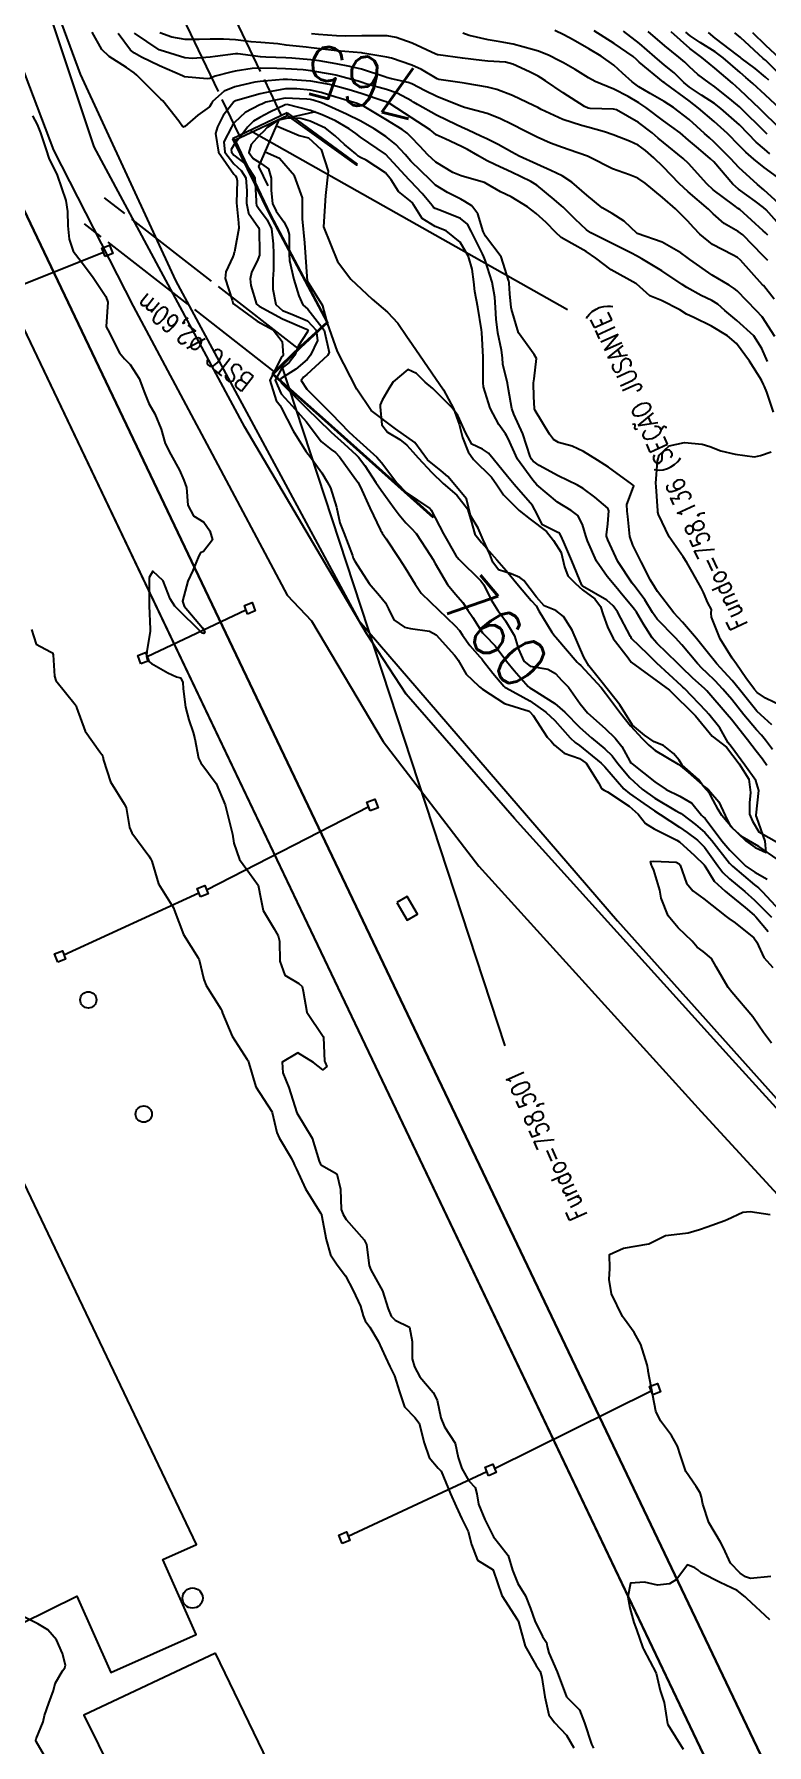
# Model space of a CAD drawing. Header units: metres. Extents: x 318500 to 325275, y 7408834 to 7428799.
# Drawn here: x 321789.5 to 321847.6, y 7423087.2 to 7423222.7 of the extents above; entities that cross this region are included whole.
import ezdxf
from ezdxf.enums import TextEntityAlignment as Align

# ---------------------------------------------------------------- set-up
doc = ezdxf.new("R2010")
doc.units = ezdxf.units.M
doc.header["$MEASUREMENT"] = 0
doc.linetypes.add('CONTINUO', pattern=[0])
doc.linetypes.add('TRACEJADO', pattern=[8.7, 8, -0.7])
for name, color, linetype in [('Armário', 45, 'Continuous'), ('BUEIRO', 151, 'Continuous'), ('Cotas', 45, 'Continuous'), ('Curvas de Nivel 1m', 11, 'Continuous'), ('Curvas de Nivel 5m', 15, 'Continuous'), ('Divisas', 45, 'Continuous'), ('Edificações', 30, 'Continuous'), ('Hidrografia', 140, 'Continuous'), ('Linha Férrea', 20, 'Continuous'), ('Pontes_Viadutos_Tubos', 190, 'Continuous'), ('Postes', 20, 'Continuous'), ('Pórticos', 45, 'Continuous'), ('TEXTO', 45, 'Continuous'), ('Vias Primárias', 230, 'Continuous'), ('Vias Secundárias', 230, 'Continuous')]:
    doc.layers.add(name, color=color, linetype=linetype)
doc.styles.add('ROMANS', font='romans', dxfattribs={"height": 0.2})
doc.styles.add('Style-STANDARD', font='STANDARD.shx')

msp = doc.modelspace()

# ---------------------------------------------------------------- linework, layer by layer
at = {"layer": 'Armário'}
msp.add_lwpolyline([(321818.26, 7423153.94), (321819.07, 7423152.55), (321819.89, 7423153.03), (321819.07, 7423154.42)], close=True, dxfattribs=at)
at = {"layer": 'BUEIRO', "linetype": 'TRACEJADO', "flags": 128}
for points in [[(321781.39, 7423274.04), (321809.1, 7423216.29)], [(321778.05, 7423272.46), (321805.76, 7423214.7)], [(321810.43, 7423197.82), (321795.09, 7423209.77)], [(321808.55, 7423195.99), (321793.5, 7423207.71)]]:
    msp.add_lwpolyline(points, dxfattribs=at)
at = {"layer": 'BUEIRO', "linetype": 'CONTINUO'}
for points in [[(321809.57, 7423216.51, 762.24), (321805.24, 7423214.45, 762.62)], [(321805.24, 7423214.45, 762.62), (321805.45, 7423214.37, 758.25), (321809.57, 7423216.29, 758.14), (321809.57, 7423216.51, 762.24)], [(321809.57, 7423216.51, 762.24), (321815.1, 7423212.44, 760.05)], [(321809.57, 7423216.29, 758.14), (321815.06, 7423212.35, 758.41), (321815.1, 7423212.44, 760.05)], [(321805.24, 7423214.45, 762.62), (321808.17, 7423208.44, 760.46)], [(321808.26, 7423208.43, 758.04), (321805.45, 7423214.37, 758.25)], [(321808.17, 7423208.44, 760.46), (321812.7, 7423199.92, 760.12)], [(321812.78, 7423199.89, 757.35), (321808.26, 7423208.43, 758.04), (321808.17, 7423208.44, 760.46)], [(321812.7, 7423199.92, 760.12), (321810.6, 7423197.98, 761.88), (321808.36, 7423195.81, 761.86)], [(321810.64, 7423197.92, 759.57), (321812.78, 7423199.89, 757.35), (321812.7, 7423199.92, 760.12)], [(321808.36, 7423195.81, 761.86), (321808.47, 7423195.79, 759.12), (321810.64, 7423197.92, 759.57), (321810.6, 7423197.98, 761.88)], [(321808.36, 7423195.81, 761.86), (321812.52, 7423192.13, 760.77), (321821.09, 7423184.45, 758.86)], [(321812.59, 7423192.16, 758.43), (321808.47, 7423195.79, 759.12)], [(321821.09, 7423184.45, 758.86), (321821.12, 7423184.52, 758.42), (321812.59, 7423192.16, 758.43), (321812.52, 7423192.13, 760.77)]]:
    msp.add_polyline3d(points, dxfattribs=at)
at = {"layer": 'Curvas de Nivel 1m', "flags": 128}
for points, elevation in [([(321847.61, 7423196.8), (321847.16, 7423197.84), (321846.53, 7423198.82), (321845.19, 7423200.05), (321844.23, 7423200.84), (321843.68, 7423201.33), (321843.21, 7423201.62), (321842.36, 7423202.02), (321841.22, 7423202.66), (321840.86, 7423202.89), (321839.24, 7423203.99), (321837.67, 7423204.93), (321837.25, 7423205.16), (321836.84, 7423205.37), (321835.27, 7423206.16), (321833.63, 7423206.99), (321833.28, 7423207.22), (321832.37, 7423208.08), (321831.42, 7423209.02), (321831.3, 7423209.14), (321830.71, 7423209.63), (321829.33, 7423210.76), (321828.86, 7423211.05), (321827.34, 7423211.79), (321826.06, 7423212.38), (321825.35, 7423212.72), (321824.66, 7423213.11), (321823.84, 7423213.6), (321823.37, 7423213.84), (321822.08, 7423214.43), (321821.38, 7423214.75), (321821.16, 7423214.93), (321820.88, 7423215.16), (321819.39, 7423216.13), (321817.72, 7423217.21), (321817.52, 7423217.32), (321817.41, 7423217.36), (321817.21, 7423217.42), (321815.42, 7423218.02), (321814.48, 7423218.31), (321813.42, 7423218.62), (321812.91, 7423218.75), (321811.43, 7423219), (321809.58, 7423219.15), (321809.43, 7423219.15), (321809.25, 7423219.13), (321807.43, 7423218.99), (321806.99, 7423218.92), (321805.42, 7423218.56), (321804.58, 7423218.22), (321803.65, 7423217.39), (321803.56, 7423217.24), (321803.4, 7423216.98), (321802.48, 7423216.32), (321801.45, 7423215.42), (321801.41, 7423215.38), (321801.38, 7423215.37), (321801.28, 7423215.42), (321800.97, 7423215.85), (321799.7, 7423217.45), (321799.55, 7423217.58), (321799.41, 7423217.71), (321797.66, 7423219.47), (321797.43, 7423219.66), (321796.83, 7423220.08), (321795.45, 7423220.95), (321794.89, 7423221.51), (321794.12, 7423222.88)], 763), ([(321848.2, 7423198.79), (321847.19, 7423200.33), (321846.74, 7423200.81), (321845.22, 7423202.39), (321844.98, 7423202.59), (321844.59, 7423202.84), (321843.23, 7423203.65), (321841.47, 7423204.89), (321841.25, 7423205.05), (321840.74, 7423205.41), (321839.27, 7423206.25), (321837.28, 7423206.94), (321836.25, 7423207.92), (321835.3, 7423208.51), (321834.53, 7423208.98), (321833.31, 7423209.98), (321832.11, 7423211.01), (321831.34, 7423211.5), (321830.45, 7423211.93), (321829.35, 7423212.44), (321827.94, 7423213.06), (321827.36, 7423213.37), (321826.28, 7423214), (321825.37, 7423214.43), (321824.91, 7423214.64), (321823.91, 7423215.12), (321823.38, 7423215.36), (321822.98, 7423215.54), (321821.4, 7423216.32), (321819.88, 7423217.17), (321819.58, 7423217.35), (321819.41, 7423217.45), (321818.27, 7423218.05), (321817.42, 7423218.34), (321815.87, 7423218.78), (321815.43, 7423218.93), (321815.19, 7423219), (321814.3, 7423219.25), (321813.43, 7423219.48), (321813.16, 7423219.54), (321811.44, 7423219.83), (321810.83, 7423219.9), (321809.44, 7423219.99), (321808.75, 7423220.01), (321807.44, 7423220.03), (321806.78, 7423220.01), (321805.44, 7423219.8), (321805.09, 7423219.72), (321803.86, 7423219.39), (321803.54, 7423219.28), (321803.43, 7423219.23), (321803.22, 7423219.18), (321801.43, 7423219.35), (321801.38, 7423219.37), (321801.28, 7423219.42), (321799.44, 7423220.21), (321798.01, 7423220.9), (321797.46, 7423221.22), (321797.16, 7423221.47), (321796.18, 7423222.78)], 764), ([(321847.64, 7423204.8), (321847.26, 7423205.19), (321845.67, 7423206.83), (321845.28, 7423207.11), (321844.18, 7423207.73), (321843.3, 7423208.49), (321843.13, 7423208.69), (321842.95, 7423208.87), (321841.32, 7423210.24), (321840.62, 7423210.9), (321839.35, 7423212.22), (321838.6, 7423212.92), (321837.94, 7423213.51), (321837.37, 7423213.94), (321836.68, 7423214.26), (321835.38, 7423214.75), (321834.7, 7423214.98), (321833.39, 7423215.36), (321832.89, 7423215.5), (321831.39, 7423215.98), (321829.68, 7423216.77), (321829.41, 7423216.91), (321829.14, 7423217.05), (321827.42, 7423217.87), (321826.18, 7423218.34), (321825.43, 7423218.54), (321823.74, 7423218.82), (321823.44, 7423218.87), (321821.58, 7423219.15), (321821.44, 7423219.2), (321820.2, 7423219.93), (321819.45, 7423220.26), (321817.83, 7423220.83), (321817.46, 7423220.92), (321815.56, 7423221.23), (321815.46, 7423221.24), (321813.46, 7423221.42), (321813.28, 7423221.44), (321811.47, 7423221.65), (321811.07, 7423221.69), (321809.47, 7423221.87), (321808.82, 7423221.97), (321807.47, 7423222.08), (321806.71, 7423222.11), (321805.47, 7423222.27), (321804.52, 7423222.34), (321803.47, 7423222.32), (321802.58, 7423222.3), (321801.47, 7423222.31), (321800.43, 7423222.48), (321799.48, 7423222.84)], 766), ([(321847.64, 7423206.8), (321847.46, 7423206.99), (321847.28, 7423207.16), (321845.42, 7423208.83), (321845.3, 7423208.92), (321844.96, 7423209.18), (321843.32, 7423210.41), (321842.81, 7423210.87), (321841.35, 7423212.49), (321840.94, 7423212.89), (321839.37, 7423214.14), (321838.96, 7423214.5), (321838.49, 7423214.92), (321837.39, 7423215.74), (321835.65, 7423216.73), (321835.41, 7423216.79), (321833.57, 7423216.83), (321833.41, 7423216.86), (321833.12, 7423216.99), (321831.43, 7423218.09), (321830.03, 7423219.04), (321829.66, 7423219.27), (321829.44, 7423219.39), (321828.75, 7423219.75), (321827.45, 7423220.35), (321826.87, 7423220.5), (321825.46, 7423220.6), (321824.99, 7423220.64), (321823.46, 7423220.83), (321821.53, 7423221.08), (321821.46, 7423221.1), (321821.42, 7423221.11), (321821.34, 7423221.15), (321819.47, 7423222.01), (321818.21, 7423222.47), (321817.48, 7423222.6), (321816.1, 7423222.6), (321815.48, 7423222.59), (321814.15, 7423222.58), (321813.48, 7423222.6), (321812.05, 7423222.71), (321811.48, 7423222.75)], 767), ([(321848.36, 7423207.86), (321847.51, 7423208.81), (321847.3, 7423209.01), (321846.63, 7423209.5), (321845.32, 7423210.44), (321844.86, 7423210.84), (321843.36, 7423212.61), (321843.1, 7423212.86), (321842.15, 7423213.66), (321841.37, 7423214.34), (321840.69, 7423214.9), (321839.39, 7423215.87), (321837.97, 7423216.93), (321837.42, 7423217.3), (321836.58, 7423217.79), (321835.43, 7423218.37), (321833.97, 7423218.98), (321833.44, 7423219.26), (321832.38, 7423219.94), (321831.45, 7423220.45), (321831.08, 7423220.65), (321830.31, 7423221.04), (321829.47, 7423221.38), (321829.01, 7423221.51), (321827.47, 7423221.93), (321826.43, 7423222.13), (321825.48, 7423222.27), (321823.97, 7423222.63), (321823.48, 7423222.8)], 768), ([(321849.1, 7423208.78), (321847.32, 7423210.39), (321846.83, 7423210.82), (321845.35, 7423212.18), (321844.71, 7423212.85), (321843.37, 7423214.19), (321843.02, 7423214.51), (321842.63, 7423214.87), (321841.4, 7423215.97), (321840.17, 7423216.91), (321839.42, 7423217.39), (321838.33, 7423218.03), (321837.43, 7423218.56), (321836.89, 7423218.95), (321836.13, 7423219.65), (321835.45, 7423220.26), (321834.43, 7423220.98), (321833.47, 7423221.56), (321832.21, 7423222.28), (321831.48, 7423222.68), (321830.76, 7423223.03)], 769), ([(321847.81, 7423213.25), (321847.37, 7423213.61), (321846.72, 7423214.17), (321846.09, 7423214.83), (321845.39, 7423215.54), (321843.92, 7423216.85), (321843.42, 7423217.24), (321842.4, 7423217.9), (321841.43, 7423218.54), (321841, 7423218.9), (321840.21, 7423219.67), (321839.45, 7423220.28), (321838.68, 7423220.93), (321837.48, 7423221.98), (321836.2, 7423222.96)], 771), ([(321847.59, 7423214.81), (321847.38, 7423215.01), (321845.54, 7423216.84), (321845.41, 7423216.96), (321844.79, 7423217.47), (321843.44, 7423218.55), (321842.99, 7423218.87), (321842.09, 7423219.53), (321841.45, 7423220.15), (321841.08, 7423220.52), (321840.59, 7423220.9), (321839.47, 7423221.8), (321838.16, 7423222.93)], 772), ([(321849.09, 7423214.78), (321847.4, 7423216.42), (321847, 7423216.82), (321845.43, 7423218.33), (321844.85, 7423218.85), (321843.45, 7423220.03), (321843, 7423220.41), (321842.42, 7423220.88), (321841.47, 7423221.6), (321839.99, 7423222.91)], 773), ([(321848.64, 7423216.79), (321847.43, 7423217.92), (321846.46, 7423218.82), (321845.91, 7423219.3), (321845.45, 7423219.69), (321844.1, 7423220.85), (321843.47, 7423221.33), (321842.28, 7423222.07), (321841.49, 7423222.59), (321841.15, 7423222.9)], 774), ([(321848.39, 7423219.74), (321847.46, 7423220.66), (321847.38, 7423220.73), (321847.28, 7423220.81), (321845.48, 7423222.47), (321845.03, 7423222.84)], 776), ([(321848.6, 7423220.79), (321847.48, 7423221.83), (321846.45, 7423222.83)], 777), ([(321848.1, 7423192.79), (321847.56, 7423194.36), (321847.39, 7423194.81), (321847.31, 7423194.99), (321847.13, 7423195.32), (321846.19, 7423196.82), (321845.16, 7423198.22), (321844.46, 7423198.84), (321843.18, 7423199.59), (321841.79, 7423200.28), (321841.2, 7423200.56), (321840.67, 7423200.9), (321839.21, 7423201.63), (321838.29, 7423202.01), (321837.25, 7423202.94), (321837.22, 7423202.96), (321837.18, 7423202.99), (321835.24, 7423204.06), (321834.01, 7423204.98), (321833.26, 7423205.51), (321832.12, 7423206.15), (321831.27, 7423206.63), (321830.85, 7423207.03), (321830.07, 7423207.82), (321829.29, 7423208.52), (321828.61, 7423209.06), (321827.31, 7423209.84), (321826.46, 7423210.23), (321825.33, 7423210.9), (321825.19, 7423210.97), (321824.73, 7423211.11), (321823.34, 7423211.51), (321822.69, 7423211.78), (321821.35, 7423212.59), (321820.71, 7423213.16), (321820.06, 7423213.86), (321819.37, 7423214.6), (321819.08, 7423214.89), (321818.68, 7423215.19), (321817.39, 7423215.97), (321815.65, 7423216.99), (321815.41, 7423217.11), (321815.1, 7423217.23), (321813.78, 7423217.62), (321813.41, 7423217.74), (321812.25, 7423218.11), (321811.42, 7423218.28), (321810.33, 7423218.39), (321809.42, 7423218.39), (321808.29, 7423218.2), (321807.42, 7423218), (321805.48, 7423217.44), (321805.41, 7423217.42), (321805.38, 7423217.4), (321805.34, 7423217.37), (321804.48, 7423216.29), (321804.03, 7423215.38), (321803.89, 7423214.87), (321804.11, 7423213.38), (321805.33, 7423211.65), (321805.48, 7423211.51), (321805.56, 7423211.37), (321805.59, 7423211.1), (321805.56, 7423209.37), (321805.71, 7423207.79), (321805.73, 7423207.36), (321805.38, 7423205.49), (321805.34, 7423205.37), (321805.33, 7423205.29), (321805.25, 7423205.1), (321804.7, 7423203.91), (321804.66, 7423203.38), (321805.2, 7423201.66), (321805.27, 7423201.44), (321805.32, 7423201.37), (321807.18, 7423199.99), (321808.46, 7423199.32), (321809.16, 7423198.39), (321809.24, 7423197.31), (321809.21, 7423197.24), (321809.14, 7423197.19), (321808.19, 7423195.32), (321808.7, 7423193.71), (321809.02, 7423193.31), (321809.09, 7423193.16), (321810.04, 7423191.3), (321811.04, 7423189.7), (321811.22, 7423189.46), (321811.35, 7423189.29), (321812.32, 7423187.97), (321812.74, 7423187.26), (321813, 7423186.79), (321813.46, 7423185.25), (321813.73, 7423184.01), (321814.06, 7423183.24), (321814.74, 7423181.43), (321814.79, 7423181.23), (321814.93, 7423180.97), (321816.05, 7423179.22), (321816.89, 7423178.25), (321817.36, 7423177.68), (321817.6, 7423177.2), (321818.01, 7423176.33), (321818.86, 7423175.75), (321819.33, 7423175.64), (321820.85, 7423175.44), (321821.37, 7423175.14), (321822.83, 7423173.53), (321823.01, 7423173.31), (321823.12, 7423173.13), (321823.74, 7423172.04), (321824.71, 7423171.1), (321824.8, 7423171.04), (321825.05, 7423170.84), (321826.78, 7423169.72), (321828.73, 7423169.1), (321828.77, 7423169.08), (321828.8, 7423169.05), (321829.04, 7423168.77), (321830.16, 7423167.03), (321830.45, 7423166.74), (321830.73, 7423166.41), (321831.5, 7423165.78), (321832.72, 7423165.34), (321833.25, 7423164.98), (321834.24, 7423163.43), (321834.47, 7423162.97), (321834.69, 7423162.85), (321834.93, 7423162.72), (321836.67, 7423161.58), (321837.37, 7423160.93), (321837.95, 7423160.21), (321838.65, 7423159.77), (321840.44, 7423158.89), (321840.64, 7423158.75), (321841.84, 7423157.66), (321842.61, 7423156.92), (321842.65, 7423156.86), (321843.38, 7423155.63), (321844.25, 7423154.84), (321844.59, 7423154.58), (321845.84, 7423153.55), (321846.56, 7423152.93), (321846.68, 7423152.81), (321847.67, 7423151.66)], 762), ([(321847.97, 7423168.01), (321847.1, 7423168.81), (321846.77, 7423169.11), (321845.4, 7423170.82), (321844.81, 7423171.54), (321844.19, 7423172.21), (321843.6, 7423172.85), (321842.83, 7423173.81), (321841.99, 7423174.87), (321840.87, 7423176.14), (321840.2, 7423176.9), (321838.9, 7423178.58), (321838.77, 7423178.78), (321838.68, 7423178.91), (321838.34, 7423179.49), (321837.62, 7423180.93), (321836.95, 7423182.24), (321836.72, 7423182.94), (321836.56, 7423184.53), (321836.51, 7423184.95), (321836.48, 7423185.46), (321837.01, 7423186.88), (321837.03, 7423186.92), (321837.03, 7423186.94), (321837.01, 7423186.97), (321836.87, 7423187.08), (321835.03, 7423188.43), (321834.15, 7423188.98), (321833.05, 7423189.66), (321832.14, 7423190.09), (321831.05, 7423190.39), (321830.65, 7423190.62), (321830.34, 7423191.03), (321829.22, 7423192.92), (321829.16, 7423193.05), (321829.1, 7423194.02), (321829.07, 7423195.05), (321829.07, 7423195.1), (321829.12, 7423195.43), (321829.31, 7423197.05), (321829.14, 7423197.35), (321827.9, 7423199.06), (321827.33, 7423200.94), (321827.31, 7423201.07), (321827.21, 7423202.15), (321827.16, 7423203.01), (321827.15, 7423203.07), (321827.13, 7423203.16), (321826.51, 7423205.08), (321825.27, 7423206.73), (321825.1, 7423207.1), (321824.68, 7423208.49), (321824.19, 7423209.12), (321823.65, 7423209.47), (321823.31, 7423209.66), (321822.27, 7423210.19), (321821.32, 7423210.77), (321821.12, 7423210.95), (321820.92, 7423211.16), (321819.35, 7423212.68), (321818.9, 7423213.19), (321818.16, 7423213.99), (321817.37, 7423214.61), (321816.45, 7423215.22), (321815.39, 7423215.84), (321814.26, 7423216.38), (321813.4, 7423216.78), (321812.27, 7423217.28), (321811.63, 7423217.51), (321811.41, 7423217.56), (321811.11, 7423217.59), (321809.41, 7423217.66), (321807.88, 7423217.33), (321807.56, 7423217.19), (321807.41, 7423217.12), (321806.23, 7423216.52), (321805.39, 7423215.72), (321805.24, 7423215.52), (321805.15, 7423215.37), (321804.55, 7423214.19), (321804.63, 7423213.38), (321805.34, 7423212.45), (321805.91, 7423211.94), (321806.28, 7423211.36), (321806.36, 7423210.31), (321806.34, 7423209.35), (321806.5, 7423208.56), (321807.28, 7423207.41), (321807.31, 7423207.37), (321807.33, 7423207.34), (321807.34, 7423207.28), (321807.38, 7423205.34), (321807.37, 7423205.21), (321807.24, 7423204.89), (321806.73, 7423203.85), (321806.62, 7423203.35), (321806.69, 7423202.82), (321807.14, 7423201.34), (321807.2, 7423201.28), (321807.35, 7423201.19), (321809.18, 7423200.17), (321811.09, 7423199.37), (321811.17, 7423199.34), (321811.21, 7423199.29), (321811.22, 7423199.24), (321811.17, 7423199.14), (321810.43, 7423198.02), (321810.16, 7423197.3), (321809.72, 7423196.72), (321809.13, 7423196.26), (321808.61, 7423195.32), (321809.1, 7423194.23), (321809.95, 7423193.3), (321811.07, 7423192.04), (321811.66, 7423191.28), (321812.25, 7423190.47), (321813.05, 7423189.84), (321813.38, 7423189.59), (321813.7, 7423189.25), (321815.01, 7423187.46), (321815.16, 7423187.23), (321815.35, 7423186.89), (321816.11, 7423185.22), (321816.96, 7423183.44), (321817.05, 7423183.29), (321817.1, 7423183.21), (321817.41, 7423182.75), (321818.44, 7423181.19), (321818.92, 7423180.46), (321819.7, 7423179.17), (321820.18, 7423178.45), (321820.89, 7423177.75), (321821.54, 7423177.14), (321822.86, 7423175.87), (321823.21, 7423175.48), (321823.45, 7423175.12), (321824.03, 7423174.3), (321824.82, 7423173.41), (321824.98, 7423173.25), (321825.1, 7423173.1), (321825.85, 7423172.12), (321826.72, 7423171.07), (321826.8, 7423171.01), (321826.92, 7423170.95), (321828.78, 7423169.93), (321830.05, 7423169.03), (321830.76, 7423168.36), (321831.98, 7423167), (321832.37, 7423166.63), (321832.73, 7423166.38), (321834.45, 7423164.97), (321834.72, 7423164.68), (321836.24, 7423162.95), (321836.68, 7423162.58), (321837.81, 7423161.79), (321838.66, 7423161.2), (321839.11, 7423160.91), (321840.65, 7423159.9), (321841.25, 7423159.48), (321842.08, 7423158.87), (321842.63, 7423158.33), (321843.68, 7423156.84), (321844.08, 7423156.31), (321844.6, 7423155.82), (321845.81, 7423154.82), (321846.58, 7423154.12), (321847.94, 7423152.79)], 761), ([(321789.39, 7423216.26), (321789.76, 7423215.57), (321790.03, 7423214.91), (321790.46, 7423213.56), (321790.68, 7423212.9), (321791.33, 7423211.55), (321792.02, 7423209.54), (321792.16, 7423208.67), (321792.19, 7423207.54), (321792.3, 7423206.5), (321792.61, 7423205.54), (321793.24, 7423204.71), (321794.13, 7423203.52), (321795.2, 7423201.96), (321795.35, 7423201.5), (321795.23, 7423199.56), (321795.24, 7423199.5), (321795.36, 7423199.31), (321796.27, 7423197.48), (321796.67, 7423197.01), (321797.13, 7423196.57), (321797.83, 7423195.46), (321798.29, 7423194.27), (321798.59, 7423193.46), (321799.08, 7423192.66), (321799.59, 7423191.44), (321799.91, 7423190.3), (321800.34, 7423189.43), (321801.02, 7423188.2), (321801.37, 7423187.41), (321801.6, 7423186.81), (321801.69, 7423185.41), (321802.14, 7423184.57), (321802.97, 7423184.06), (321803.44, 7423183.39), (321803.66, 7423182.68), (321802.94, 7423181.75), (321802.7, 7423181.63), (321802.57, 7423181.4), (321802.08, 7423180.24), (321801.7, 7423179.41), (321801.28, 7423177.81), (321801.4, 7423177.41), (321802.85, 7423175.69), (321803.03, 7423175.39), (321802.97, 7423175.26), (321802.85, 7423175.28), (321802.72, 7423175.39), (321800.88, 7423177.21), (321800.66, 7423177.42), (321800.3, 7423178.01), (321799.73, 7423179.43), (321798.91, 7423180.2), (321798.64, 7423179.7), (321798.62, 7423179.44), (321798.64, 7423179.18), (321798.62, 7423177.44), (321798.71, 7423175.59), (321798.7, 7423175.44), (321798.45, 7423173.83), (321798.41, 7423173.45), (321798.49, 7423173.11), (321798.81, 7423172.87), (321800.1, 7423172.13), (321800.8, 7423171.83), (321801.12, 7423171.73), (321801.3, 7423171.41), (321801.32, 7423170.88), (321801.51, 7423169.41), (321801.76, 7423168.41), (321802.12, 7423167.4), (321802.26, 7423166.92), (321802.54, 7423165.39), (321802.71, 7423165), (321803.94, 7423163.37), (321804.66, 7423161.67), (321804.74, 7423161.36), (321804.76, 7423161.26), (321805.24, 7423159.35), (321805.34, 7423158.64), (321805.78, 7423157.35), (321806.59, 7423156.27), (321807.26, 7423155.33), (321807.48, 7423154.23), (321807.67, 7423153.32), (321808.54, 7423151.86), (321808.84, 7423151.31), (321808.95, 7423150.87), (321808.99, 7423149.3), (321809.38, 7423148.19), (321810.48, 7423147.54), (321810.76, 7423147.28), (321810.83, 7423146.92), (321811.13, 7423145.27), (321812.42, 7423143.34), (321812.45, 7423143.26), (321812.53, 7423141.38), (321812.56, 7423141.26), (321812.7, 7423140.95), (321812.39, 7423140.7), (321811.65, 7423141.27), (321810.41, 7423142.03), (321809.17, 7423141.3), (321809.22, 7423140.46), (321809.7, 7423139.29), (321810.34, 7423137.28), (321811.54, 7423135.27), (321812.11, 7423133.45), (321812.18, 7423133.26), (321812.29, 7423133.13), (321813.49, 7423132.45), (321813.78, 7423131.24), (321813.85, 7423129.63), (321814, 7423129.23), (321814.23, 7423128.84), (321815.67, 7423127.21), (321815.84, 7423126.84), (321816.07, 7423125.2), (321816.18, 7423124.85), (321817.12, 7423123.19), (321817.57, 7423121.75), (321817.8, 7423121.18), (321818.13, 7423120.86), (321819.25, 7423120.3), (321819.47, 7423119.16), (321819.46, 7423117.79), (321819.64, 7423117.16), (321820.07, 7423116.36), (321821.12, 7423115.13), (321821.45, 7423114.53), (321821.74, 7423113.12), (321822.02, 7423112.42), (321822.86, 7423111.11), (321823.12, 7423109.98), (321823.39, 7423109.11), (321823.96, 7423108.14), (321824.46, 7423107.6), (321824.59, 7423107.09), (321824.73, 7423106.29), (321825.23, 7423105.08), (321825.9, 7423103.69), (321826.42, 7423103.06), (321827.06, 7423102.23), (321827.42, 7423101.05), (321827.85, 7423100), (321828.45, 7423099.03), (321828.83, 7423098.02), (321829.19, 7423097.03), (321829.8, 7423095.79), (321830.11, 7423095.33), (321830.16, 7423095.01), (321830.28, 7423094.52), (321830.95, 7423093), (321831.7, 7423091.02), (321831.71, 7423090.99), (321832.73, 7423089.98), (321833.11, 7423088.97), (321833.68, 7423087.26), (321833.82, 7423086.96)], 763), ([(321847.57, 7423164.8), (321847.22, 7423165.3), (321846.73, 7423165.93), (321846.03, 7423166.82), (321844.76, 7423168.44), (321844.43, 7423168.84), (321842.8, 7423170.7), (321842.64, 7423170.86), (321841.68, 7423171.75), (321840.82, 7423172.57), (321840.48, 7423172.89), (321838.84, 7423174.49), (321838.48, 7423174.92), (321837.79, 7423176), (321837.23, 7423176.93), (321837.09, 7423177.15), (321836.88, 7423177.42), (321836.19, 7423178.24), (321835.59, 7423178.96), (321834.91, 7423179.76), (321834.07, 7423180.98), (321833.35, 7423182.59), (321833.23, 7423182.99), (321832.97, 7423183.88), (321832.59, 7423184.61), (321832.06, 7423185), (321830.99, 7423185.65), (321829.35, 7423187.04), (321829.02, 7423187.39), (321827.82, 7423189.06), (321827.06, 7423190.71), (321826.94, 7423190.95), (321826.85, 7423191.07), (321826.34, 7423191.81), (321825.64, 7423193.09), (321825.12, 7423194.79), (321825.08, 7423195.1), (321825.09, 7423197.05), (321825.09, 7423197.1), (321825.09, 7423197.15), (321824.98, 7423199.1), (321824.96, 7423199.32), (321824.66, 7423201.11), (321824.44, 7423202.34), (321824.36, 7423203.11), (321824.23, 7423204.12), (321823.92, 7423205.12), (321823.27, 7423206.26), (321822.15, 7423207.14), (321821.28, 7423207.49), (321820.26, 7423208.13), (321819.61, 7423209.18), (321819.49, 7423209.36), (321819.31, 7423209.52), (321818.39, 7423210.27), (321817.8, 7423211.2), (321817.34, 7423211.75), (321815.81, 7423212.76), (321815.36, 7423212.97), (321815.19, 7423213.06), (321815, 7423213.24), (321814.1, 7423213.99), (321813.37, 7423214.68), (321812.6, 7423215.27), (321811.39, 7423215.85), (321810.65, 7423216.04), (321809.39, 7423216.07), (321808.82, 7423215.89), (321807.99, 7423215.33), (321807.68, 7423215.03), (321807.37, 7423214.74), (321806.71, 7423214), (321806.52, 7423213.35), (321806.88, 7423212.88), (321807.34, 7423212.58), (321808.08, 7423212.07), (321808.3, 7423211.33), (321808.3, 7423210.34), (321808.4, 7423209.32), (321808.69, 7423208.71), (321809.29, 7423207.85), (321809.6, 7423207.31), (321809.71, 7423206.87), (321809.71, 7423205.31), (321809.75, 7423204.8), (321810.1, 7423203.3), (321810.49, 7423202.01), (321810.81, 7423201.29), (321811.19, 7423200.94), (321812.49, 7423199.27), (321812.88, 7423197.52), (321812.77, 7423197.27), (321811.12, 7423195.76), (321810.86, 7423195.56), (321810.68, 7423195.29), (321811.11, 7423194.62), (321812.47, 7423193.27), (321813.08, 7423192.66), (321814.46, 7423191.24), (321814.76, 7423190.94), (321815.05, 7423190.68), (321816.66, 7423189.21), (321817.03, 7423188.79), (321818.24, 7423187.19), (321819, 7423186.42), (321820.86, 7423185.15), (321820.93, 7423185.1), (321820.98, 7423185.03), (321821.94, 7423183.14), (321822.93, 7423181.43), (321823.17, 7423181.13), (321824.9, 7423179.42), (321825.14, 7423179.1), (321825.73, 7423177.93), (321826.26, 7423177.08), (321826.52, 7423176.72), (321826.87, 7423176.26), (321827.57, 7423175.06), (321827.89, 7423174.01), (321828.32, 7423173.05), (321828.82, 7423172.67), (321830.21, 7423172.43), (321830.81, 7423172.08), (321831.32, 7423171.52), (321831.86, 7423171), (321832.78, 7423169.69), (321833.35, 7423168.98), (321834.75, 7423167.73), (321835.55, 7423166.96), (321836.08, 7423166.3), (321836.72, 7423165.15), (321836.8, 7423165.02), (321836.9, 7423164.94), (321838.7, 7423163.49), (321839.58, 7423162.9), (321840.68, 7423162.37), (321841.61, 7423161.81), (321842.39, 7423160.86), (321842.53, 7423160.72), (321842.67, 7423160.59), (321844.01, 7423158.84), (321844.63, 7423158.1), (321845.91, 7423156.82), (321846.61, 7423156.35), (321847.58, 7423155.78)], 759), ([(321848.78, 7423169.49), (321847.47, 7423170.12), (321846.8, 7423170.59), (321846.59, 7423170.81), (321845.9, 7423171.73), (321845.16, 7423172.83), (321844.83, 7423173.3), (321843.88, 7423174.84), (321843.18, 7423176.55), (321843.15, 7423176.86), (321843.18, 7423177.15), (321842.89, 7423177.68), (321842.54, 7423178.51), (321842.37, 7423178.87), (321841.65, 7423180.15), (321841.23, 7423180.89), (321840.94, 7423181.32), (321839.83, 7423182.9), (321838.98, 7423184.67), (321838.93, 7423184.87), (321838.93, 7423184.91), (321838.93, 7423184.96), (321838.79, 7423186.91), (321838.78, 7423187.15), (321838.89, 7423188.91), (321839.04, 7423189.38), (321839.82, 7423190.13), (321841.05, 7423190.38), (321842.44, 7423190.25), (321843.05, 7423190.07), (321843.92, 7423189.72), (321845.05, 7423189.45), (321846.6, 7423189.26), (321847.05, 7423189.35), (321847.9, 7423189.65)], 762), ([(321789.32, 7423175.57), (321789.67, 7423174.41), (321790.82, 7423173.8), (321790.98, 7423173.71), (321791.03, 7423173.55), (321791.12, 7423171.86), (321791.24, 7423171.54), (321792.77, 7423169.63), (321792.84, 7423169.52), (321792.88, 7423169.4), (321793.57, 7423167.51), (321794.72, 7423165.87), (321794.89, 7423165.67), (321794.95, 7423165.5), (321795, 7423165.21), (321795.56, 7423163.49), (321796.66, 7423161.77), (321796.8, 7423161.47), (321797.07, 7423159.89), (321797.25, 7423159.46), (321798.61, 7423157.63), (321798.74, 7423157.44), (321798.83, 7423157.22), (321799.38, 7423155.43), (321800.56, 7423153.51), (321800.59, 7423153.45), (321800.61, 7423153.42), (321800.62, 7423153.36), (321801.34, 7423151.41), (321802.5, 7423149.56), (321802.59, 7423149.39), (321802.95, 7423147.85), (321803.15, 7423147.38), (321804.3, 7423145.52), (321804.39, 7423145.36), (321804.45, 7423145.19), (321805.21, 7423143.35), (321806.4, 7423141.52), (321806.47, 7423141.41), (321806.5, 7423141.34), (321806.52, 7423141.22), (321807.07, 7423139.33), (321808.34, 7423137.38), (321808.38, 7423137.31), (321808.75, 7423135.73), (321808.92, 7423135.3), (321809.91, 7423133.67), (321810.08, 7423133.28), (321810.14, 7423133.13), (321810.29, 7423132.83), (321811.02, 7423131.27), (321812.24, 7423129.31), (321812.27, 7423129.26), (321812.29, 7423129.21), (321812.66, 7423127.25), (321812.99, 7423126.04), (321813.52, 7423125.24), (321814.18, 7423124.38), (321814.8, 7423123.22), (321815.37, 7423121.98), (321815.59, 7423121.21), (321815.73, 7423120.81), (321816.12, 7423120.31), (321816.76, 7423119.19), (321817.35, 7423117.92), (321817.7, 7423117.18), (321818.07, 7423116.44), (321818.46, 7423115.17), (321818.87, 7423114), (321819.67, 7423113.16), (321820.02, 7423112.69), (321820.42, 7423111.14), (321820.82, 7423109.97), (321821.52, 7423109.13), (321821.76, 7423108.91), (321821.96, 7423108.45), (321822.51, 7423107.11), (321822.96, 7423106.09), (321823.4, 7423105.11), (321823.91, 7423104.13), (321824.17, 7423103.1), (321824.63, 7423101.84), (321825.87, 7423101.09), (321825.89, 7423101.05), (321826.58, 7423099.06), (321827.81, 7423097.13), (321827.86, 7423097.04), (321827.89, 7423096.96), (321828.43, 7423095.03), (321829.28, 7423093.51), (321829.61, 7423093.02), (321829.75, 7423092.54), (321829.98, 7423091.02), (321830.3, 7423089.6), (321830.75, 7423089), (321831.69, 7423087.98), (321832.28, 7423086.98)], 764), ([(321847.94, 7423142.79), (321847.29, 7423143.64), (321846.51, 7423144.81), (321846.45, 7423144.89), (321844.78, 7423146.83), (321844.49, 7423147.21), (321843.54, 7423148.84), (321843.19, 7423149.52), (321842.52, 7423150.07), (321842.05, 7423150.4), (321841.64, 7423150.87), (321840.55, 7423151.95), (321839.75, 7423152.9), (321839.19, 7423154.29), (321839.09, 7423154.91), (321838.61, 7423156.5), (321838.48, 7423156.79), (321838.42, 7423156.91), (321838.34, 7423157.19), (321838.61, 7423157.22), (321840.37, 7423157.14), (321840.61, 7423157), (321840.69, 7423156.89), (321841.19, 7423155.48), (321841.71, 7423154.87), (321842.58, 7423154.23), (321844.33, 7423152.83), (321844.56, 7423152.67), (321845.05, 7423152.33), (321846.54, 7423151.14), (321846.77, 7423150.81), (321847.32, 7423149.6), (321848.05, 7423148.79)], 763), ([(321847.87, 7423100.55), (321846.26, 7423100.4), (321845.87, 7423100.52), (321845.44, 7423100.81), (321844.68, 7423101.62), (321844.13, 7423102.83), (321843.9, 7423103.27), (321842.96, 7423104.84), (321842.5, 7423106.29), (321842.4, 7423106.85), (321842.29, 7423107.19), (321841.96, 7423107.67), (321841.14, 7423108.87), (321840.72, 7423110.15), (321840.48, 7423110.88), (321840.01, 7423111.71), (321839.14, 7423112.89), (321838.78, 7423113.64), (321838.53, 7423114.9), (321838.16, 7423116.82), (321838.15, 7423116.91), (321838.09, 7423117.32), (321837.57, 7423118.92), (321837.06, 7423119.87), (321836.28, 7423120.94), (321836.13, 7423121.16), (321835.26, 7423122.95), (321835.06, 7423124.07), (321835.13, 7423124.95), (321835.1, 7423126.05), (321836.21, 7423126.56), (321838.21, 7423126.91), (321839.54, 7423127.57), (321840.22, 7423127.65), (321841.33, 7423127.77), (321842.23, 7423128.03), (321842.83, 7423128.26), (321844.24, 7423128.76), (321844.29, 7423128.78), (321844.41, 7423128.83), (321845.66, 7423129.41), (321846.25, 7423129.46), (321847.82, 7423129.22)], 763), ([(321847.81, 7423097.11), (321845.99, 7423098.8), (321845.84, 7423098.93), (321845.22, 7423099.44), (321843.86, 7423100.08), (321842.36, 7423100.85), (321842.09, 7423101.07), (321841.87, 7423101.25), (321841.28, 7423101.47), (321840.82, 7423100.87), (321840.42, 7423100.32), (321839.86, 7423099.98), (321838.89, 7423099.86), (321837.86, 7423100.1), (321836.76, 7423100.03), (321836.55, 7423098.93), (321836.7, 7423098.06), (321837.03, 7423096.92), (321837.23, 7423096.35), (321837.73, 7423094.91), (321837.79, 7423094.79), (321838.79, 7423092.89), (321839.11, 7423091.52), (321839.33, 7423090.89), (321839.42, 7423090.58), (321839.69, 7423088.88), (321839.71, 7423088.82), (321840.93, 7423086.87)], 762), ([(321790.82, 7423085.53), (321789.68, 7423087.48), (321789.65, 7423087.55), (321789.64, 7423087.59), (321789.68, 7423087.7), (321790.22, 7423089.03), (321790.35, 7423089.54), (321790.69, 7423090.51), (321791.04, 7423091.53), (321791.19, 7423092.08), (321791.75, 7423093.09), (321791.94, 7423093.33), (321792.01, 7423093.52), (321791.77, 7423094.45), (321791.28, 7423095.53), (321790.59, 7423096.33), (321789.8, 7423096.8), (321788.29, 7423097.57)], 764)]:
    msp.add_lwpolyline(points, dxfattribs=dict(at, elevation=elevation))
at = {"layer": 'Curvas de Nivel 1m', "elevation": 758, "flags": 128}
msp.add_lwpolyline([(321819.8, 7423195.84), (321819.13, 7423196.17), (321817.97, 7423195.2), (321817.64, 7423194.68), (321817.1, 7423193.74), (321816.93, 7423193.37), (321816.92, 7423193.21), (321817.07, 7423191.77), (321817.52, 7423191.2), (321818.5, 7423190.63), (321819.05, 7423190.16), (321819.51, 7423189.64), (321819.94, 7423189.17), (321821.02, 7423188), (321821.92, 7423187.14), (321823, 7423186.2), (321823.86, 7423185.12), (321824.11, 7423184.25), (321824.44, 7423183.11), (321824.95, 7423182.45), (321826.18, 7423181.08), (321826.92, 7423180.24), (321827.89, 7423179.06), (321828.89, 7423177.86), (321829.28, 7423177.44), (321829.51, 7423177.04), (321830.52, 7423175.36), (321830.8, 7423175.02), (321830.85, 7423174.96), (321832.55, 7423172.99), (321832.68, 7423172.85), (321832.82, 7423172.72), (321834.44, 7423170.97), (321834.79, 7423170.53), (321835.97, 7423168.95), (321836.76, 7423167.95), (321837.68, 7423166.93), (321838.21, 7423166.4), (321838.73, 7423165.98), (321840.55, 7423164.89), (321840.72, 7423164.77), (321841.33, 7423164.26), (321842.69, 7423163.08), (321842.95, 7423162.86), (321843.76, 7423161.93), (321844.26, 7423160.84), (321844.66, 7423160.03), (321845.9, 7423158.82), (321846.63, 7423158.3), (321847.52, 7423157.9), (321847.42, 7423158.8), (321846.78, 7423160.69), (321846.73, 7423160.81), (321846.72, 7423160.86), (321846.94, 7423162.81), (321846.7, 7423163.61), (321845.83, 7423164.82), (321844.73, 7423166.29), (321844.5, 7423166.59), (321844.37, 7423166.84), (321843.83, 7423167.77), (321842.98, 7423168.86), (321842.77, 7423169.09), (321841.03, 7423170.89), (321840.91, 7423171), (321840.8, 7423171.11), (321838.84, 7423172.91), (321838.82, 7423172.93), (321838.13, 7423173.62), (321836.85, 7423174.87), (321836.81, 7423174.94), (321836.77, 7423175.02), (321835.73, 7423176.96), (321835.38, 7423177.45), (321834.89, 7423177.89), (321832.97, 7423178.99), (321832.9, 7423179.07), (321832.12, 7423181), (321831.48, 7423182.49), (321831.24, 7423183.02), (321831.13, 7423183.19), (321830.96, 7423183.28), (321829.78, 7423183.85), (321829.19, 7423185.05), (321828.99, 7423185.39), (321827.54, 7423187.06), (321827.02, 7423187.69), (321825.87, 7423189.09), (321825.5, 7423189.55), (321825.05, 7423189.85), (321824.19, 7423190.25), (321823.72, 7423191.12), (321823.08, 7423192.53), (321822.64, 7423193.13), (321821.11, 7423194.65), (321820.5, 7423195.16)], close=True, dxfattribs=at)
at = {"layer": 'Curvas de Nivel 5m', "flags": 128}
for points, elevation in [([(321848.15, 7423201.73), (321847.29, 7423202.81), (321847.22, 7423202.88), (321845.48, 7423204.83), (321845.25, 7423205.03), (321844.84, 7423205.25), (321843.27, 7423206.07), (321842.25, 7423206.88), (321841.78, 7423207.38), (321841.29, 7423207.95), (321840.34, 7423208.9), (321839.31, 7423209.8), (321837.92, 7423210.93), (321837.34, 7423211.33), (321836.69, 7423211.59), (321835.35, 7423212.07), (321833.52, 7423212.99), (321833.36, 7423213.06), (321831.91, 7423213.56), (321831.37, 7423213.74), (321830.43, 7423214.09), (321829.38, 7423214.56), (321828.37, 7423215.06), (321827.39, 7423215.58), (321826.42, 7423216.06), (321825.4, 7423216.45), (321823.61, 7423216.92), (321823.41, 7423216.99), (321823.05, 7423217.13), (321821.42, 7423217.78), (321820.49, 7423218.23), (321819.43, 7423218.79), (321819.14, 7423218.89), (321817.84, 7423219.2), (321817.43, 7423219.3), (321817.3, 7423219.34), (321815.44, 7423219.95), (321814.52, 7423220.17), (321813.45, 7423220.39), (321812.11, 7423220.62), (321811.45, 7423220.7), (321809.92, 7423220.84), (321809.45, 7423220.86), (321807.88, 7423220.91), (321807.45, 7423220.94), (321805.65, 7423221.18), (321805.46, 7423221.18), (321803.87, 7423220.97), (321803.45, 7423220.91), (321802.07, 7423220.79), (321801.45, 7423220.86), (321799.5, 7423221.45), (321799.46, 7423221.47), (321799.43, 7423221.48), (321797.48, 7423222.82)], 765), ([(321849.27, 7423210.78), (321847.35, 7423212.18), (321846.53, 7423212.82), (321845.9, 7423213.37), (321845.37, 7423213.9), (321844.44, 7423214.85), (321843.39, 7423215.8), (321842.14, 7423216.88), (321841.42, 7423217.44), (321839.53, 7423218.82), (321839.44, 7423218.89), (321839.39, 7423218.92), (321837.46, 7423220.52), (321837.24, 7423220.72), (321836.97, 7423220.95), (321835.48, 7423221.98), (321833.88, 7423222.99)], 770), ([(321847.71, 7423219.08), (321847.45, 7423219.32), (321846.63, 7423220.01), (321845.54, 7423220.84), (321845.46, 7423220.9), (321845.23, 7423221.07), (321843.48, 7423222.41), (321842.95, 7423222.87)], 775), ([(321848, 7423166.06), (321847.46, 7423166.8), (321847.14, 7423167.2), (321846.75, 7423167.63), (321845.74, 7423168.82), (321844.79, 7423170.02), (321844.09, 7423170.84), (321843.46, 7423171.5), (321842.81, 7423172.13), (321842.43, 7423172.48), (321842.07, 7423172.87), (321840.84, 7423174.35), (321840.34, 7423174.9), (321838.87, 7423176.4), (321838.51, 7423176.92), (321837.89, 7423177.92), (321837.13, 7423178.94), (321836.9, 7423179.23), (321835.75, 7423180.96), (321834.96, 7423182.67), (321834.87, 7423182.97), (321834.85, 7423183.08), (321834.97, 7423183.95), (321835.04, 7423184.97), (321834.98, 7423185.17), (321833.93, 7423186.04), (321833.01, 7423186.73), (321832.56, 7423187), (321831.02, 7423187.75), (321829.53, 7423188.55), (321829.04, 7423188.9), (321828.91, 7423189.05), (321828.82, 7423189.27), (321828.22, 7423191.06), (321827.53, 7423192.62), (321827.36, 7423193.07), (321827.11, 7423194.58), (321827.02, 7423195.07), (321826.66, 7423196.6), (321826.62, 7423197.08), (321826.54, 7423197.69), (321826.26, 7423199.08), (321826.12, 7423200.15), (321826.08, 7423201.09), (321826.02, 7423201.9), (321825.8, 7423203.09), (321825.25, 7423204.83), (321825.15, 7423205.1), (321825.04, 7423205.32), (321824.15, 7423207.12), (321823.85, 7423207.68), (321823.29, 7423208.13), (321821.65, 7423208.79), (321821.3, 7423208.92), (321821.16, 7423209.01), (321821.04, 7423209.15), (321820.27, 7423210.12), (321819.33, 7423211.08), (321819.28, 7423211.13), (321819.23, 7423211.18), (321817.36, 7423213.21), (321815.37, 7423214.56), (321814.99, 7423214.85), (321814.47, 7423215.24), (321813.39, 7423215.86), (321812.33, 7423216.34), (321811.4, 7423216.68), (321809.56, 7423217.16), (321809.41, 7423217.14), (321808.19, 7423216.54), (321807.39, 7423216.14), (321806.89, 7423215.84), (321806.41, 7423215.35), (321805.97, 7423214.76), (321805.36, 7423213.99), (321805.13, 7423213.6), (321805.15, 7423213.37), (321805.35, 7423213.14), (321806.35, 7423212.37), (321806.99, 7423211.35), (321807.11, 7423209.53), (321807.11, 7423209.34), (321807.14, 7423209.18), (321807.3, 7423208.94), (321807.99, 7423208.03), (321808.32, 7423207.32), (321808.45, 7423206.13), (321808.48, 7423205.32), (321808.48, 7423204.07), (321808.43, 7423203.32), (321808.42, 7423202.53), (321808.67, 7423201.32), (321809.19, 7423200.84), (321809.94, 7423200.55), (321811.18, 7423200.03), (321811.85, 7423199.28), (321811.97, 7423198.47), (321811.4, 7423197.29), (321811.14, 7423196.97), (321810.24, 7423196.19), (321809.12, 7423195.48), (321809.02, 7423195.31), (321809.12, 7423195.09), (321810.91, 7423193.29), (321811.09, 7423193.11), (321812.99, 7423191.26), (321813.03, 7423191.23), (321813.06, 7423191.2), (321814.08, 7423190.27), (321815.04, 7423189.41), (321815.21, 7423189.23), (321815.71, 7423188.55), (321816.58, 7423187.21), (321817, 7423186.6), (321818.04, 7423185.19), (321818.44, 7423184.65), (321818.97, 7423184.01), (321819.39, 7423183.6), (321819.78, 7423183.17), (321820.93, 7423181.43), (321821.09, 7423181.15), (321821.28, 7423180.79), (321822.26, 7423179.14), (321822.89, 7423178.36), (321823.47, 7423177.7), (321823.88, 7423177.11), (321824.28, 7423176.52), (321824.86, 7423175.6), (321825.05, 7423175.3), (321825.24, 7423175.09), (321826.04, 7423174.28), (321826.82, 7423173.24), (321826.94, 7423173.07), (321827.55, 7423172.33), (321828.66, 7423171.05), (321828.8, 7423170.94), (321829.05, 7423170.8), (321830.78, 7423169.71), (321831.55, 7423169.01), (321832.75, 7423167.8), (321833.68, 7423166.98), (321834.73, 7423166.13), (321835.31, 7423165.55), (321835.75, 7423164.95), (321836.7, 7423163.82), (321837.68, 7423162.93), (321838.68, 7423162.22), (321840.33, 7423161.23), (321840.66, 7423161.06), (321840.77, 7423161), (321840.9, 7423160.89), (321841.9, 7423160.11), (321842.65, 7423159.48), (321843.2, 7423158.85), (321844.61, 7423157.07), (321844.84, 7423156.83), (321846.6, 7423155.35), (321846.9, 7423155.11), (321847.22, 7423154.8), (321848.57, 7423153.33)], 760)]:
    msp.add_lwpolyline(points, dxfattribs=dict(at, elevation=elevation))
at = {"layer": 'Divisas'}
msp.add_lwpolyline([(321699.98, 7423500), (321712.67, 7423468.35), (321723.8, 7423432.87), (321724.41, 7423395.49), (321725.85, 7423368.65), (321726.38, 7423366.14), (321737.84, 7423342.93), (321743.54, 7423327.11), (321746.1, 7423320.61), (321751.9, 7423311.47), (321754.99, 7423306.87), (321762.06, 7423289.76), (321785.98, 7423238.98), (321793.16, 7423219.55), (321800.72, 7423203.22), (321815.25, 7423176.27), (321835.72, 7423152.5), (321873.04, 7423110.79), (321868.8, 7423088.3), (321867.01, 7423069.92), (321867.8, 7423064.36), (321869.12, 7423060.6)], dxfattribs=at)
at = {"layer": 'Edificações'}
for points in [[(321760.02, 7423191.84), (321743.69, 7423183.96), (321786.3, 7423095.75), (321792.91, 7423099), (321795.6, 7423092.95), (321802.35, 7423095.95), (321799.71, 7423101.91), (321802.37, 7423103.09)], [(321803.88, 7423094.48), (321793.46, 7423089.57), (321806.34, 7423063.52), (321808.29, 7423059.57), (321818.39, 7423064.56), (321816.75, 7423067.87)]]:
    msp.add_lwpolyline(points, close=True, dxfattribs=at)
msp.add_circle((321802.07, 7423098.85), 0.802, dxfattribs=at)
at = {"layer": 'Hidrografia'}
for points in [[(321808.73, 7423215.47), (321810.51, 7423214.7), (321811.24, 7423214.52), (321812.25, 7423213.6), (321812.8, 7423211.87), (321812.61, 7423209.94), (321812.43, 7423207.47), (321813.54, 7423204.73), (321814.6, 7423203.33), (321816.3, 7423201.74), (321817.5, 7423200.7), (321818.32, 7423199.83), (321819.03, 7423198.79), (321819.47, 7423198.18), (321821.96, 7423194.56), (321822.75, 7423193.07), (321823.19, 7423191.84), (321823.45, 7423190.79), (321823.89, 7423189.65), (321824.33, 7423189.03), (321825.74, 7423187.63), (321826.17, 7423187.02), (321826.7, 7423186.23), (321827.93, 7423185), (321828.81, 7423184.3), (321830.12, 7423183.33), (321830.65, 7423182.63), (321831.26, 7423181.67), (321831.53, 7423180.53), (321831.79, 7423179.83), (321832.4, 7423179.21), (321832.96, 7423178.71), (321833.95, 7423178), (321834.39, 7423177.39), (321834.61, 7423176.73), (321834.94, 7423175.79), (321835.38, 7423174.86), (321836.59, 7423173.32), (321836.81, 7423172.99), (321839.86, 7423170.77), (321841.9, 7423168.73), (321843.22, 7423167.13), (321844.38, 7423166.25), (321845.38, 7423164.92), (321846.15, 7423163.71), (321846.26, 7423162.66), (321846.2, 7423161.83), (321846.2, 7423160.95), (321846.43, 7423160.4), (321846.92, 7423159.53), (321848.51, 7423158.64)], [(321848.39, 7423157.38), (321846.93, 7423158.38), (321845.62, 7423159.14), (321844.85, 7423159.84), (321844.01, 7423160.84), (321843.7, 7423161.3), (321843.31, 7423162.06), (321843.01, 7423162.6), (321842.55, 7423163.14), (321842.16, 7423163.68), (321840.85, 7423164.83), (321840.62, 7423165.21), (321840.16, 7423165.75), (321839.39, 7423166.37), (321838.63, 7423166.67), (321837.86, 7423167.21), (321836.93, 7423167.98), (321835.93, 7423169.59), (321834.53, 7423171.38), (321833.46, 7423172.69), (321833.07, 7423173.38), (321832.15, 7423175.53), (321831.46, 7423176.61), (321830.84, 7423177.07), (321829.92, 7423177.45), (321829.31, 7423178.14), (321828.31, 7423179.45), (321828, 7423179.68), (321827.31, 7423179.99), (321826.31, 7423180.3), (321825.85, 7423180.91), (321825.62, 7423181.53), (321825.08, 7423182.68), (321824.85, 7423183.22), (321824.69, 7423183.6), (321824.08, 7423184.6), (321823.77, 7423185.91), (321822.3, 7423187.69), (321821.76, 7423188.15), (321820.69, 7423189), (321819.69, 7423190.38), (321818.15, 7423191.46), (321816.23, 7423192.92), (321815.08, 7423194.61), (321813.54, 7423197.6), (321812.77, 7423199.83), (321812.38, 7423201.21), (321811.17, 7423203.15), (321810.97, 7423206.19), (321810.78, 7423208.11), (321810.78, 7423209.76), (321810.14, 7423211.5), (321808.95, 7423212.87), (321807.82, 7423213.37)]]:
    msp.add_lwpolyline(points, dxfattribs=at)
at = {"layer": 'Linha Férrea'}
for points in [[(321625.18, 7423540.48), (321646.79, 7423496.96), (321893.02, 7422980.6), (321927.57, 7422912.57), (321960.07, 7422844.09), (321960.07, 7422844.09), (322054.8, 7422642.25, -0.028698), (322111.17, 7422494.25), (322140.25, 7422392.29, 0.177815), (322346.49, 7422099.02)], [(322346.49, 7422099.02, -0.177815), (322140.25, 7422392.29), (322111.17, 7422494.25, 0.028698), (322054.8, 7422642.25), (321960.07, 7422844.09), (321960.07, 7422844.09), (321927.57, 7422912.57), (321893.02, 7422980.6), (321646.79, 7423496.96), (321625.18, 7423540.48, -0.08675)], [(321634.29, 7423531.03), (321649.19, 7423501.21), (321891.51, 7422993.32), (321931.64, 7422913.12), (321963.22, 7422846.71), (322059.23, 7422642.56), (322059.23, 7422642.56, -0.026965), (322115.31, 7422495.11), (322143.83, 7422393.25, 0.177055), (322348.62, 7422102.06)], [(322348.62, 7422102.06, -0.177055), (322143.83, 7422393.25), (322115.31, 7422495.11, 0.026965), (322059.23, 7422642.56), (322059.23, 7422642.56), (321963.22, 7422846.71), (321931.64, 7422913.12), (321891.51, 7422993.32), (321649.19, 7423501.21), (321634.29, 7423531.03, -0.065289)]]:
    msp.add_lwpolyline(points, format="xyb", dxfattribs=at)
at = {"layer": 'Pontes_Viadutos_Tubos'}
msp.add_lwpolyline([(321808.05, 7423210.71), (321807.33, 7423212.24), (321808.93, 7423215.94), (321811.83, 7423216.61)], dxfattribs=at)
at = {"layer": 'Postes'}
for centre in [(321793.81, 7423146.23), (321798.2, 7423137.18)]:
    msp.add_circle(centre, 0.645, dxfattribs=at)
at = {"layer": 'Pórticos'}
for points in [[(321795.14, 7423205.11), (321794.88, 7423205.78), (321795.49, 7423206.02), (321795.75, 7423205.36)], [(321806.43, 7423176.79), (321806.17, 7423177.46), (321806.78, 7423177.7), (321807.04, 7423177.04)], [(321797.98, 7423172.84), (321797.72, 7423173.51), (321798.33, 7423173.75), (321798.59, 7423173.09)], [(321816.15, 7423161.21), (321815.88, 7423161.88), (321816.5, 7423162.12), (321816.76, 7423161.45)], [(321802.69, 7423154.38), (321802.43, 7423155.05), (321803.04, 7423155.29), (321803.31, 7423154.63)], [(321791.4, 7423149.21), (321791.14, 7423149.88), (321791.75, 7423150.12), (321792.01, 7423149.45)], [(321838.54, 7423114.94), (321838.28, 7423115.6), (321838.89, 7423115.85), (321839.15, 7423115.18)], [(321825.51, 7423108.54), (321825.24, 7423109.21), (321825.86, 7423109.45), (321826.12, 7423108.78)], [(321813.91, 7423103.17), (321813.65, 7423103.84), (321814.26, 7423104.08), (321814.53, 7423103.41)]]:
    msp.add_lwpolyline(points, close=True, dxfattribs=at)
for points in [[(321770.09, 7423195.5), (321795.01, 7423205.45)], [(321798.46, 7423173.42), (321806.3, 7423177.13)], [(321803.18, 7423154.96), (321816.02, 7423161.55)], [(321791.88, 7423149.79), (321802.56, 7423154.72)], [(321825.99, 7423109.12), (321838.41, 7423115.27)], [(321814.39, 7423103.75), (321825.38, 7423108.87)]]:
    msp.add_lwpolyline(points, dxfattribs=at)
at = {"layer": 'TEXTO', "linetype": 'CONTINUO'}
for points in [[(321806.68, 7423215.06, 0), (321831.76, 7423200.92, 0)], [(321809.11, 7423196.49, 0), (321826.81, 7423142.58, 0)]]:
    msp.add_polyline3d(points, dxfattribs=at)
at = {"layer": 'Vias Primárias'}
for points in [[(323715.64, 7420145.55, 0), (323709.04, 7420132.94)], [(323831.09, 7420001.79, 0), (323833.84, 7420008.44, 0.220888)]]:
    msp.add_lwpolyline(points, format="xyb", dxfattribs=at)
at = {"layer": 'Vias Secundárias'}
for points in [[(321868.62, 7423083.75), (321869.53, 7423094.45), (321870.84, 7423107.28, 0.209063), (321868.62, 7423114.2), (321861.56, 7423123.1), (321844.59, 7423141.76), (321827.58, 7423160.6), (321819, 7423170.44), (321815.86, 7423175.25), (321806.21, 7423191.6), (321794.27, 7423213.81), (321790.71, 7423224.49), (321779.6, 7423250.49)], [(321787.83, 7423222.04), (321791.05, 7423213.53), (321797.35, 7423201.19), (321803.4, 7423189.86), (321809.57, 7423178.3), (321811.5, 7423176.25), (321817.16, 7423166.71), (321824.75, 7423156.82), (321842.37, 7423137.38), (321857.16, 7423121.3), (321862.05, 7423115.26, -0.213208), (321866.26, 7423101.48), (321863.21, 7423078.6)]]:
    msp.add_lwpolyline(points, format="xyb", dxfattribs=at)

# ---------------------------------------------------------------- texts
at = {"layer": 'Cotas', "style": 'Style-STANDARD'}
for s, rotation, p in [('765', 165.907, (321815.58, 7423218.98, 765)), ('760', 310.3301, (321826.08, 7423175.36, 760))]:
    msp.add_text(s, height=4, rotation=rotation, dxfattribs=at).set_placement(p, align=Align.MIDDLE_CENTER)
at = {"layer": 'TEXTO', "style": 'ROMANS', "width": 0.8}
for s, rotation, p in [('BSTC Ø2,60m', 141.8501, (321807.02, 7423195.51, -625.6)), ('Fundo=758,136 (SEÇÃO JUSANTE)', 114.1768, (321846.1, 7423175.98)), ('Fundo=758,501', 114.1768, (321833.38, 7423129.2))]:
    msp.add_text(s, height=1.5, rotation=rotation, dxfattribs=at).set_placement(p)

doc.saveas('drawing.dxf')
